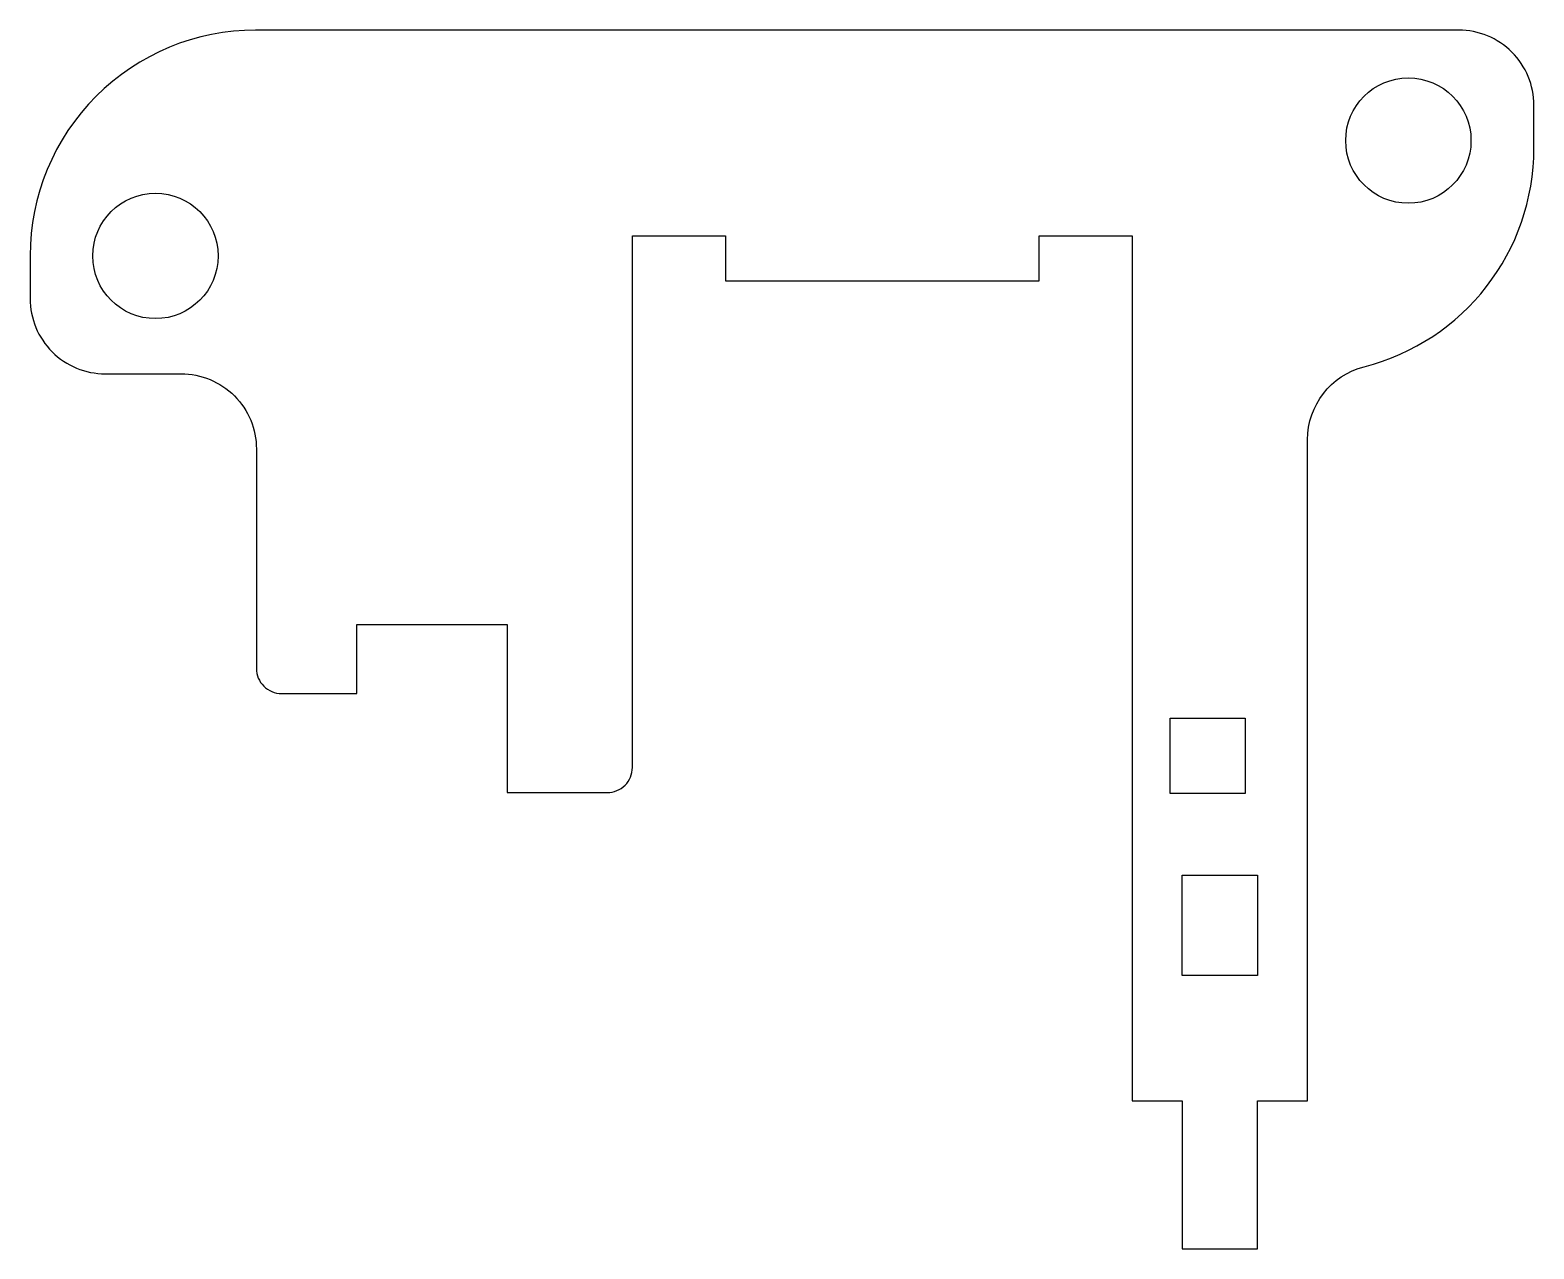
# Model space of a CAD drawing. Extents: x -13 to 47, y -17.9 to 30.7.
import ezdxf

# ---------------------------------------------------------------- set-up
doc = ezdxf.new("R2010")
doc.units = 0
doc.layers.get('0').update_dxf_attribs({"linetype": 'CONTINUOUS'})

msp = doc.modelspace()

# ---------------------------------------------------------------- linework, layer by layer
msp.add_lwpolyline([(-13.03, 20, 0.414214), (-10.03, 17), (-7, 17, -0.414214), (-4, 14), (-4, 5.25, 0.414214), (-3, 4.25), (0, 4.25), (0, 7), (6, 7), (6, 0.3), (10, 0.3, 0.414214), (11, 1.3), (11, 22.5), (14.713, 22.5), (14.713, 20.708), (27.227, 20.708), (27.227, 22.5), (30.939, 22.5), (30.939, -12), (32.939, -12), (32.939, -17.9), (35.939, -17.9), (35.939, -12), (37.939, -12), (37.939, 14.373, -0.342732), (40.197, 17.28, 0.342732), (46.97, 26), (46.97, 27.708, 0.414214), (43.969, 30.708), (-4.03, 30.708, 0.414214), (-13.03, 21.708)], format="xyb", close=True)
for points in [[(35.45, 3.264), (35.45, 0.264), (32.45, 0.264), (32.45, 3.264)], [(32.939, -7), (32.939, -3), (35.939, -3), (35.939, -7)]]:
    msp.add_lwpolyline(points, close=True)
for centre in [(41.959, 26.3), (-8.03, 21.7)]:
    msp.add_circle(centre, 2.5)

doc.saveas('drawing.dxf')
